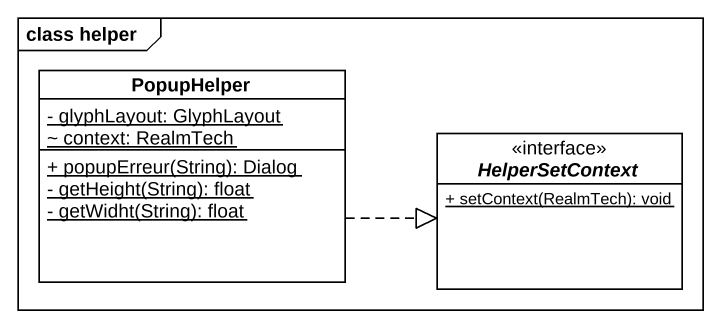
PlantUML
@startuml
mainframe class helper
hide circle
hide empty members
skinparam classAttributeIconSize 0
class PopupHelper {
  {static} - glyphLayout: GlyphLayout
  {static} ~ context: RealmTech
  {static} + popupErreur(String): Dialog
  {static} - getHeight(String): float
  {static} - getWidht(String): float
}
interface HelperSetContext <<interface>> {
  {static} + setContext(RealmTech): void
}
PopupHelper .right.|> HelperSetContext
@enduml
